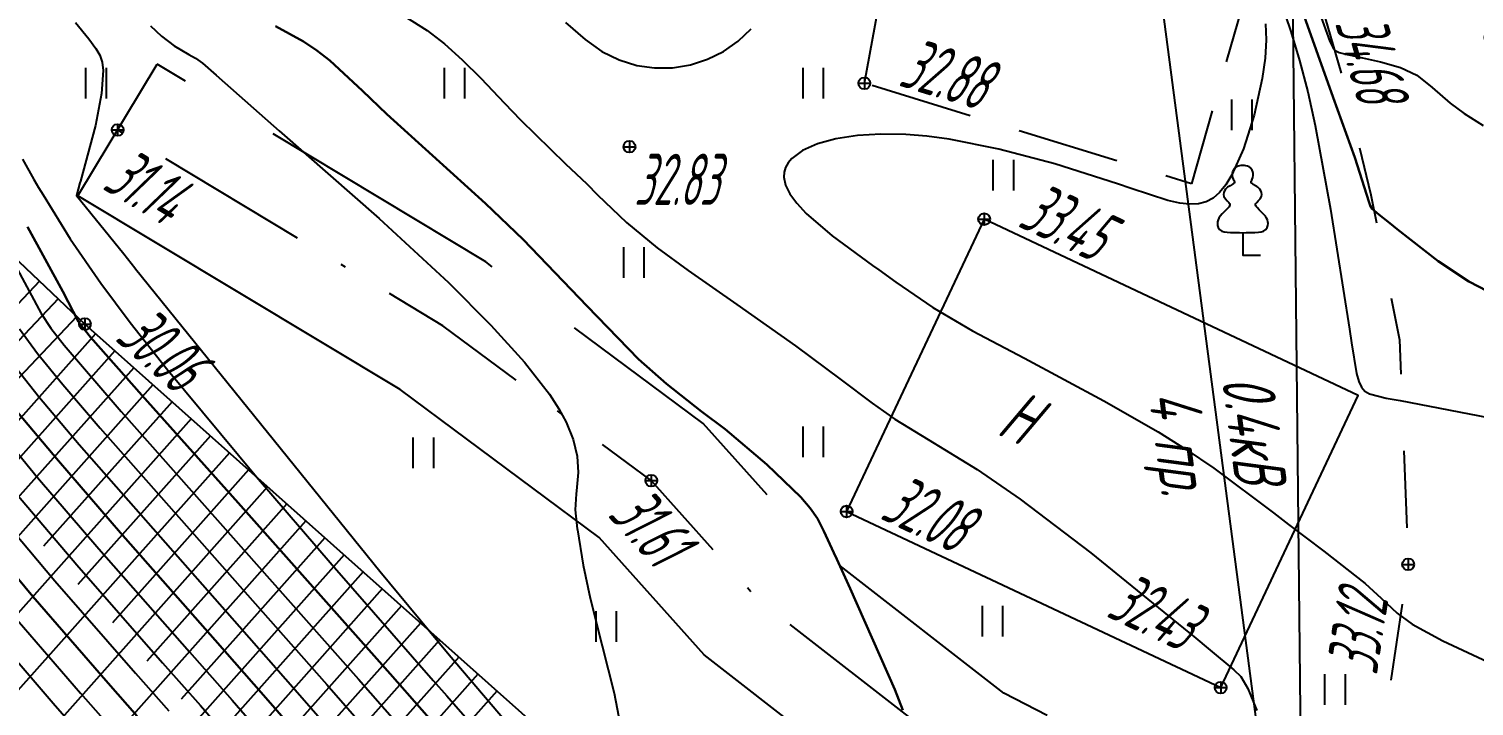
# Model space of a CAD drawing. Extents: x 1233805 to 1234355, y 654698 to 655114.
# Drawn here: x 1234188.82 to 1234217.03, y 655071.25 to 655084.47 of the extents above; entities that cross this region are included whole.
import ezdxf

# ---------------------------------------------------------------- set-up
doc = ezdxf.new("R2010")
doc.units = 0
for name, pattern in [('ИИDash_15_15', [3, 1.5, -1.5]), ('ИИDash_20_10', [3, 2, -1]), ('ИИDash_50_20', [7, 5, -2]), ('ИИDashDot_30_20', [5, 3, -1, 0, -1])]:
    doc.linetypes.add(name, pattern=pattern)
for name, color, linetype, lineweight in [('ИИ_ГОРИЗОНТАЛИ_ОСН', 32, 'Continuous', 25), ('ИИ_ГОРИЗОНТАЛИ_УТОЛЩ', 32, 'Continuous', 30), ('ИИ_ДОРОГИ_АД', 7, 'Continuous', 25), ('ИИ_ДОРОГИ_АД_ОСИ', 7, 'Continuous', 25), ('ИИ_ЛЭП_НН', 250, 'Continuous', 25), ('ИИ_ОТКОС', 7, 'Continuous', 25), ('ИИ_ОТМЕТКИ', 7, 'Continuous', 25), ('ИИ_СТРОЕНИЕ', 7, 'Continuous', 25), ('ИИ_УГОДЬЯ', 7, 'Continuous', 25)]:
    doc.layers.add(name, color=color, linetype=linetype, lineweight=lineweight)
doc.styles.add('VNIPISIMPLEXCUR', font='simplex.shx', dxfattribs={"width": 0.8, "oblique": 15})
doc.styles.add('ГОСТ 2.304 КУРСИВ', font='cs_gost2304.shx', dxfattribs={"oblique": 15})

# ---------------------------------------------------------------- blocks, each defined once
blk = doc.blocks.new('ИИ05401')
at = {"color": 0, "linetype": 'Continuous', "lineweight": 25}
for points in [[(-0.4, 1.2), (-0.4, 0)], [(0.4, 1.2), (0.4, 0)]]:
    blk.add_lwpolyline(points, dxfattribs=at)
blk = doc.blocks.new('ИИ053881')
at = {"color": 0, "linetype": 'Continuous', "lineweight": 25}
blk.add_lwpolyline([(0, 0.875), (0.129, 0.876), (0.342, 0.878), (0.479, 0.882), (0.614, 0.891), (0.726, 0.907), (0.816, 0.94), (0.906, 1), (0.956, 1.071), (0.983, 1.151), (0.991, 1.231), (0.986, 1.295), (0.963, 1.379), (0.932, 1.445), (0.884, 1.516), (0.798, 1.61), (0.719, 1.692), (0.646, 1.766), (0.575, 1.842), (0.536, 1.889), (0.511, 1.929), (0.501, 1.967), (0.504, 1.992), (0.518, 2.017), (0.545, 2.049), (0.608, 2.115), (0.679, 2.198), (0.732, 2.29), (0.745, 2.372), (0.736, 2.444), (0.709, 2.515), (0.672, 2.575), (0.633, 2.617), (0.596, 2.646), (0.548, 2.678), (0.495, 2.709), (0.408, 2.76), (0.363, 2.789), (0.336, 2.812), (0.324, 2.831), (0.321, 2.846), (0.325, 2.865), (0.335, 2.89), (0.353, 2.928), (0.372, 2.968), (0.4, 3.034), (0.413, 3.103), (0.412, 3.19), (0.398, 3.247), (0.363, 3.319), (0.32, 3.377), (0.284, 3.414), (0.246, 3.444), (0.181, 3.476), (0.125, 3.489), (0.07, 3.496), (0, 3.5), (-0.07, 3.496), (-0.125, 3.489), (-0.181, 3.476), (-0.246, 3.444), (-0.284, 3.414), (-0.32, 3.377), (-0.363, 3.319), (-0.398, 3.247), (-0.412, 3.19), (-0.413, 3.103), (-0.4, 3.034), (-0.372, 2.968), (-0.353, 2.928), (-0.335, 2.89), (-0.325, 2.865), (-0.321, 2.846), (-0.324, 2.831), (-0.336, 2.812), (-0.363, 2.789), (-0.408, 2.76), (-0.495, 2.709), (-0.548, 2.678), (-0.596, 2.646), (-0.633, 2.617), (-0.672, 2.575), (-0.709, 2.515), (-0.736, 2.444), (-0.745, 2.372), (-0.732, 2.29), (-0.679, 2.198), (-0.608, 2.115), (-0.545, 2.049), (-0.518, 2.017), (-0.504, 1.992), (-0.501, 1.967), (-0.511, 1.929), (-0.536, 1.889), (-0.575, 1.842), (-0.646, 1.766), (-0.719, 1.692), (-0.798, 1.61), (-0.884, 1.516), (-0.932, 1.445), (-0.963, 1.379), (-0.986, 1.295), (-0.991, 1.231), (-0.983, 1.151), (-0.956, 1.071), (-0.906, 1), (-0.816, 0.94), (-0.726, 0.907), (-0.614, 0.891), (-0.479, 0.882), (-0.342, 0.878), (-0.129, 0.876)], close=True, dxfattribs=at)
blk.add_lwpolyline([(0, 0.875), (0, 0), (0.7, 0)], dxfattribs=at)
blk = doc.blocks.new('PICKET')
at = {"color": 0, "linetype": 'Continuous', "lineweight": 25}
for p, q in [((-0.23, 0), (0.23, 0)), ((0, 0.23), (0, -0.23))]:
    blk.add_line(p, q, dxfattribs=at)
blk.add_circle((0, 0), 0.23, dxfattribs=at)
at = {"color": 0, "linetype": 'Continuous', "style": 'VNIPISIMPLEXCUR', "oblique": 15, "width": 0.8}
blk.add_attdef('OTMETKA', (1.25, 0.3), '', height=2, dxfattribs=at)
at = {"color": 8, "linetype": 'Continuous', "style": 'VNIPISIMPLEXCUR', "oblique": 15, "width": 0.8, "flags": 1}
blk.add_attdef('NOMER', (1.25, -2.7), '', height=2, dxfattribs=at)

msp = doc.modelspace()

# ---------------------------------------------------------------- linework, layer by layer
at = {"layer": 'ИИ_ГОРИЗОНТАЛИ_ОСН', "flags": 128}
for points, elevation in [([(1234213.241, 655085.059), (1234213.455, 655084.422), (1234213.626, 655083.854), (1234213.784, 655083.242), (1234213.931, 655082.583), (1234214.23, 655080.955), (1234214.598, 655078.607), (1234214.638, 655078.341), (1234214.74, 655077.742), (1234214.784, 655077.586), (1234214.835, 655077.477), (1234214.9, 655077.401), (1234214.988, 655077.348), (1234215.316, 655077.266), (1234215.588, 655077.216), (1234217.509, 655076.848)], 33.5), ([(1234195.994, 655084.821), (1234196.596, 655084.438), (1234196.93, 655084.178), (1234197.277, 655083.871), (1234197.64, 655083.513), (1234198.105, 655083.022), (1234198.414, 655082.694), (1234199.293, 655081.839), (1234199.709, 655081.444), (1234199.918, 655081.235), (1234200.483, 655080.691), (1234201.087, 655080.196), (1234201.689, 655079.755), (1234202.642, 655079.09), (1234203.787, 655078.285), (1234204.676, 655077.618), (1234205.279, 655077.164), (1234205.727, 655076.854), (1234206.378, 655076.456), (1234207.331, 655075.87), (1234208.173, 655075.294), (1234209.552, 655074.242), (1234211.463, 655072.688), (1234211.559, 655072.608), (1234211.88, 655072.344), (1234212.343, 655071.959), (1234212.477, 655071.828), (1234212.618, 655071.597), (1234212.789, 655071.163)], 32.5), ([(1234214.012, 655084.785), (1234214.218, 655084.227), (1234214.272, 655084.107), (1234214.322, 655084.048), (1234214.398, 655084.012), (1234214.554, 655083.975), (1234214.623, 655083.96), (1234215.205, 655083.83), (1234215.595, 655083.717), (1234215.917, 655083.567), (1234216.217, 655083.33), (1234216.217, 655083.329), (1234216.568, 655083.025), (1234216.836, 655082.819), (1234217.213, 655082.584)], 34.5), ([(1234189.726, 655084.6), (1234189.987, 655084.276), (1234190.125, 655084.092), (1234190.202, 655083.956), (1234190.248, 655083.82), (1234190.267, 655083.661), (1234190.237, 655083.208), (1234190.118, 655082.586), (1234189.823, 655081.501), (1234189.813, 655081.467), (1234189.751, 655081.222), (1234190.669, 655080.079), (1234190.887, 655079.808), (1234190.9, 655079.791), (1234195.672, 655073.888), (1234197.025, 655072.252), (1234198.106, 655070.985)], 31), ([(1234191.191, 655084.534), (1234191.406, 655084.329), (1234191.654, 655084.139), (1234191.939, 655083.972), (1234192.071, 655083.899), (1234192.206, 655083.801), (1234192.473, 655083.566), (1234193.201, 655082.922), (1234193.706, 655082.482), (1234195.654, 655080.768), (1234197.01, 655079.519), (1234197.84, 655078.691), (1234198.495, 655077.967), (1234198.982, 655077.338), (1234199.164, 655077.056), (1234199.307, 655076.795), (1234199.444, 655076.459), (1234199.522, 655076.131), (1234199.543, 655075.812), (1234199.509, 655075.456), (1234199.501, 655075.396), (1234199.481, 655075.081), (1234199.524, 655074.713), (1234199.525, 655074.705), (1234199.527, 655074.692), (1234199.641, 655074.001), (1234199.775, 655073.359), (1234200.01, 655072.428), (1234200.242, 655071.506), (1234200.359, 655070.892)], 31.5), ([(1234199.292, 655084.597), (1234199.677, 655084.262), (1234200.004, 655084.033), (1234200.34, 655083.865), (1234200.686, 655083.757), (1234201.03, 655083.709), (1234201.383, 655083.714), (1234201.732, 655083.771), (1234202.066, 655083.879), (1234202.377, 655084.033), (1234202.663, 655084.232), (1234202.922, 655084.475)], 33), ([(1234212.961, 655084.573), (1234212.974, 655084.256), (1234212.953, 655083.899), (1234212.898, 655083.501), (1234212.741, 655082.79), (1234212.533, 655082.132), (1234212.304, 655081.621), (1234212.185, 655081.428), (1234212.064, 655081.278), (1234211.938, 655081.169), (1234211.802, 655081.096), (1234211.651, 655081.056), (1234211.479, 655081.049), (1234211.288, 655081.072), (1234211.057, 655081.124), (1234210.335, 655081.357), (1234210.071, 655081.447), (1234208.85, 655081.835), (1234207.757, 655082.123), (1234206.785, 655082.316), (1234206.346, 655082.375), (1234205.94, 655082.41), (1234205.453, 655082.42), (1234204.993, 655082.392), (1234204.575, 655082.328), (1234204.214, 655082.229), (1234203.923, 655082.1), (1234203.712, 655081.944), (1234203.639, 655081.858), (1234203.589, 655081.767), (1234203.561, 655081.673), (1234203.557, 655081.575), (1234203.591, 655081.422), (1234203.675, 655081.254), (1234203.809, 655081.071), (1234203.993, 655080.871), (1234204.502, 655080.429), (1234205.286, 655079.856), (1234205.41, 655079.767), (1234205.745, 655079.529), (1234206.468, 655079.031), (1234207.241, 655078.58), (1234208.254, 655078.041), (1234209.803, 655077.214), (1234210.865, 655076.604), (1234211.415, 655076.259), (1234211.951, 655075.895), (1234213.116, 655075.022), (1234213.409, 655074.795), (1234214.098, 655074.277), (1234214.909, 655073.648), (1234215.216, 655073.359), (1234215.53, 655073.068), (1234215.827, 655072.851), (1234216.421, 655072.524), (1234217.399, 655072.071)], 33), ([(1234188.696, 655081.928), (1234188.917, 655081.53), (1234189.008, 655081.378), (1234189.095, 655081.23), (1234189.622, 655080.372), (1234190.223, 655079.505), (1234190.799, 655078.74), (1234191.506, 655077.844), (1234193.263, 655075.724), (1234194.74, 655074.006), (1234196.713, 655071.754), (1234196.977, 655071.453), (1234198.188, 655070.065)], 30.5), ([(1234188.542, 655079.871), (1234189.059, 655078.919), (1234189.248, 655078.629), (1234189.505, 655078.296), (1234190.618, 655077.002), (1234193.568, 655073.678), (1234195.256, 655071.779), (1234197.265, 655069.485)], 29.5), ([(1234188.633, 655078.618), (1234188.988, 655078.136), (1234189.479, 655077.532), (1234190.21, 655076.68), (1234193.336, 655073.143), (1234194.638, 655071.675), (1234196.804, 655069.195)], 29), ([(1234188.464, 655077.987), (1234189.026, 655077.278), (1234189.802, 655076.359), (1234192.928, 655072.804), (1234194.02, 655071.572), (1234196.343, 655068.905)], 28.5), ([(1234188.179, 655076.694), (1234188.986, 655075.715), (1234190.184, 655074.319), (1234191.951, 655072.308), (1234192.784, 655071.365), (1234195.42, 655068.325)], 27.5), ([(1234188.578, 655075.393), (1234189.756, 655074.008), (1234191.43, 655072.097), (1234192.166, 655071.261), (1234194.959, 655068.035)], 27), ([(1234188.17, 655075.071), (1234189.326, 655073.699), (1234190.9, 655071.895), (1234191.548, 655071.158)], 26.5), ([(1234188.465, 655073.081), (1234189.828, 655071.504), (1234190.312, 655070.95)], 25.5), ([(1234188.036, 655072.768), (1234189.292, 655071.309), (1234189.694, 655070.847), (1234193.114, 655066.875), (1234194.365, 655065.398), (1234195.27, 655064.248), (1234196.037, 655063.22), (1234197.065, 655061.848), (1234197.756, 655060.967), (1234198.241, 655060.401), (1234198.715, 655059.906), (1234199.257, 655059.398), (1234200.104, 655058.654), (1234202.341, 655056.727), (1234203.932, 655055.381), (1234204.696, 655054.756), (1234205.264, 655054.284), (1234205.595, 655053.957), (1234205.854, 655053.641), (1234206.143, 655053.238), (1234206.93, 655051.986), (1234209.411, 655047.748), (1234210.372, 655046.08)], 25)]:
    msp.add_lwpolyline(points, dxfattribs=dict(at, elevation=elevation))
at = {"layer": 'ИИ_ГОРИЗОНТАЛИ_УТОЛЩ', "flags": 128}
for points, elevation in [([(1234213.615, 655084.993), (1234214.282, 655083.132), (1234214.703, 655081.959), (1234214.985, 655081.081), (1234215.002, 655081.021), (1234215.041, 655080.957), (1234215.174, 655080.848), (1234215.391, 655080.678), (1234215.533, 655080.564), (1234216.334, 655079.94), (1234216.929, 655079.541), (1234217.471, 655079.262)], 34), ([(1234193.63, 655084.527), (1234194.181, 655084.226), (1234194.442, 655084.052), (1234194.696, 655083.854), (1234195.33, 655083.265), (1234195.807, 655082.808), (1234196.698, 655081.998), (1234197.73, 655081.061), (1234198.466, 655080.36), (1234199.719, 655079.06), (1234200.721, 655078.024), (1234201.264, 655077.541), (1234201.953, 655077.005), (1234202.411, 655076.655), (1234203.225, 655075.97), (1234203.888, 655075.332), (1234204.074, 655075.116), (1234204.213, 655074.912), (1234204.341, 655074.669), (1234204.536, 655074.243), (1234204.591, 655074.121), (1234204.85, 655073.546), (1234205.722, 655071.578), (1234205.88, 655071.175)], 32), ([(1234188.792, 655080.607), (1234189.479, 655079.348), (1234189.789, 655078.751), (1234189.799, 655078.731), (1234190.023, 655078.457), (1234191.026, 655077.324), (1234192.902, 655075.219), (1234195.874, 655071.883), (1234197.727, 655069.775)], 30), ([(1234188.598, 655076.992), (1234189.394, 655076.037), (1234190.606, 655074.636), (1234192.455, 655072.539), (1234193.402, 655071.468), (1234195.882, 655068.615)], 28), ([(1234187.762, 655074.749), (1234188.895, 655073.391), (1234190.365, 655071.699), (1234190.93, 655071.054)], 26)]:
    msp.add_lwpolyline(points, dxfattribs=dict(at, elevation=elevation))
at = {"layer": 'ИИ_ДОРОГИ_АД', "linetype": 'ИИDash_15_15', "flags": 128}
msp.add_lwpolyline([(1234210.896, 655099.704), (1234210.914, 655099.587), (1234211.857, 655094.925), (1234213.032, 655090.734), (1234213.995, 655085.146), (1234214.529, 655083.278), (1234215.019, 655081.231), (1234215.575, 655078.401), (1234215.746, 655074.018), (1234215.291, 655071.001), (1234215.518, 655068.326), (1234215.715, 655066.593), (1234216.768, 655063.058), (1234217.122, 655058.566), (1234217.856, 655053.637), (1234218.648, 655049.2), (1234219.221, 655044.033), (1234220.37, 655033.539), (1234221.423, 655024.842), (1234221.737, 655022.44), (1234222.046, 655020.301), (1234222.825, 655016.357), (1234223.484, 655012.932), (1234224.068, 655010.46), (1234224.8, 655007.415), (1234225.332, 655004.791), (1234226.407, 654999.78), (1234228.29, 654992.298), (1234229.926, 654984.305), (1234232.213, 654977.348), (1234233.445, 654974.512), (1234234.765, 654970.949), (1234236.389, 654965.414), (1234240.278, 654954.562), (1234240.617, 654952.626), (1234240.706, 654951.123), (1234241.016, 654948.936), (1234240.989, 654948.091), (1234240.491, 654944.51), (1234239.422, 654941.883), (1234237.311, 654938.846), (1234232.181, 654931.059), (1234228.203, 654924.776), (1234225.401, 654918.658), (1234222.581, 654911.855), (1234220.955, 654905.826), (1234220.712, 654902.905), (1234220.863, 654901.437)], dxfattribs=at)
at = {"layer": 'ИИ_ДОРОГИ_АД', "flags": 128}
msp.add_lwpolyline([(1234215.685, 655066.859), (1234212.54, 655066.757), (1234210.213, 655066.868), (1234208.094, 655068.002), (1234206.228, 655068.964), (1234202.002, 655072.254), (1234199.953, 655074.541), (1234196.066, 655077.429), (1234189.777, 655081.214), (1234191.324, 655083.784)], dxfattribs=at)
at = {"layer": 'ИИ_ДОРОГИ_АД', "linetype": 'ИИDash_50_20', "flags": 128}
msp.add_lwpolyline([(1234215.391, 655069.823), (1234212.577, 655069.759), (1234211.032, 655069.832), (1234209.49, 655070.658), (1234207.851, 655071.503), (1234204.057, 655074.456), (1234201.985, 655076.768), (1234197.738, 655079.924), (1234191.324, 655083.784)], dxfattribs=at)
at = {"layer": 'ИИ_ДОРОГИ_АД_ОСИ', "linetype": 'ИИDashDot_30_20', "flags": 128}
msp.add_lwpolyline([(1234215.518, 655068.326), (1234212.558, 655068.258), (1234210.623, 655068.35), (1234208.792, 655069.33), (1234207.039, 655070.233), (1234203.029, 655073.355), (1234200.969, 655075.654), (1234196.902, 655078.677), (1234190.551, 655082.499)], dxfattribs=at)
at = {"layer": 'ИИ_ЛЭП_НН', "flags": 128}
for points in [[(1234213.33, 655099.929), (1234213.717, 655063.816)], [(1234210.64, 655099.681), (1234209.908, 655092.79), (1234213.717, 655063.816)]]:
    msp.add_lwpolyline(points, dxfattribs=at)
at = {"layer": 'ИИ_ОТКОС'}
for p, q in [((1234189.028, 655079.546, 27.811), (1234184.766, 655075.046, 27.811)), ((1234189.391, 655079.203, 27.811), (1234187.201, 655076.89, 27.811)), ((1234189.754, 655078.859, 27.811), (1234185.255, 655074.109, 27.811)), ((1234190.122, 655078.522, 27.811), (1234187.862, 655075.984, 27.811)), ((1234190.495, 655078.19, 27.811), (1234185.849, 655072.973, 27.811)), ((1234190.868, 655077.857, 27.811), (1234188.482, 655075.178, 27.811)), ((1234191.241, 655077.525, 27.811), (1234186.344, 655072.026, 27.811)), ((1234191.614, 655077.193, 27.811), (1234189.103, 655074.373, 27.811)), ((1234191.988, 655076.861, 27.811), (1234186.891, 655071.138, 27.811)), ((1234192.361, 655076.528, 27.811), (1234189.775, 655073.626, 27.811)), ((1234192.734, 655076.196, 27.811), (1234187.49, 655070.308, 27.811)), ((1234193.107, 655075.864, 27.811), (1234190.448, 655072.878, 27.811)), ((1234193.48, 655075.532, 27.811), (1234188.089, 655069.478, 27.811)), ((1234193.853, 655075.199, 27.811), (1234191.121, 655072.131, 27.811)), ((1234194.226, 655074.867, 27.811), (1234188.688, 655068.648, 27.811)), ((1234194.599, 655074.535, 27.811), (1234191.793, 655071.384, 27.811)), ((1234194.972, 655074.202, 27.811), (1234189.287, 655067.819, 27.811)), ((1234195.345, 655073.87, 27.811), (1234192.466, 655070.637, 27.811)), ((1234195.718, 655073.538, 27.811), (1234189.886, 655066.989, 27.811)), ((1234196.091, 655073.206, 27.811), (1234193.138, 655069.89, 27.811)), ((1234196.464, 655072.873, 27.811), (1234190.485, 655066.159, 27.811)), ((1234196.837, 655072.541, 27.811), (1234193.811, 655069.143, 27.811)), ((1234197.211, 655072.209, 27.811), (1234191.084, 655065.329, 27.811)), ((1234197.584, 655071.877, 27.811), (1234194.483, 655068.396, 27.811)), ((1234197.957, 655071.544, 27.811), (1234191.683, 655064.5, 27.811))]:
    msp.add_line(p, q, dxfattribs=at)
at = {"layer": 'ИИ_ОТКОС', "elevation": 27.811}
msp.add_lwpolyline([(1234185.401, 655082.982), (1234189.912, 655078.709), (1234199.026, 655070.592), (1234207.165, 655064.71), (1234212.111, 655061.766), (1234215.481, 655053.057), (1234216.304, 655044.7), (1234218.796, 655037.366), (1234220.383, 655027.577), (1234223.132, 655011.38), (1234225.452, 654999.313), (1234227.298, 654988.425), (1234229.895, 654980.575), (1234233.85, 654965.39), (1234236.807, 654957.636), (1234237.821, 654951.033), (1234237.503, 654940.983)], dxfattribs=at)
at = {"layer": 'ИИ_СТРОЕНИЕ', "linetype": 'ИИDash_20_10', "flags": 128}
msp.add_lwpolyline([(1234205.13, 655083.411), (1234206.574, 655091.193), (1234211.934, 655090.377), (1234212.659, 655085.457), (1234211.517, 655081.449)], close=True, dxfattribs=at)
at = {"layer": 'ИИ_СТРОЕНИЕ'}
msp.add_lwpolyline([(1234204.783, 655075.051), (1234212.086, 655071.613), (1234214.772, 655077.318), (1234207.469, 655080.757)], close=True, dxfattribs=at)

# ---------------------------------------------------------------- block references
at = {"layer": 'ИИ_ОТМЕТКИ'}
ref = msp.add_blockref('PICKET', (1234217.353, 655084.304, 34.651), dxfattribs=dict(at, xscale=0.5, yscale=0.5, zscale=0.5))
ref.add_attrib('OTMETKA', '34.65', (1234215.522, 655086.651, 34.651), dxfattribs={"layer": '0', "color": 0, "linetype": 'Continuous', "height": 1, "rotation": 285.5421, "style": 'ГОСТ 2.304 КУРСИВ', "oblique": 15, "width": 0.65})
ref = msp.add_blockref('PICKET', (1234213.995, 655085.146, 34.68), dxfattribs=dict(at, xscale=0.5, yscale=0.5, zscale=0.5))
ref.add_attrib('OTMETKA', '34.68', (1234214.311, 655084.586, 34.68), dxfattribs={"layer": '0', "color": 0, "linetype": 'Continuous', "height": 1, "rotation": 285.9474, "style": 'ГОСТ 2.304 КУРСИВ', "oblique": 15, "width": 0.65})
ref = msp.add_blockref('PICKET', (1234205.13, 655083.411, 32.879), dxfattribs=dict(at, xscale=0.5, yscale=0.5, zscale=0.5))
ref.add_attrib('OTMETKA', '32.88', (1234205.771, 655083.371, 32.879), dxfattribs={"layer": '0', "color": 0, "linetype": 'Continuous', "height": 1, "rotation": 342.9268, "style": 'ГОСТ 2.304 КУРСИВ', "oblique": 15, "width": 0.65})
ref = msp.add_blockref('PICKET', (1234190.551, 655082.499, 31.135), dxfattribs=dict(at, xscale=0.5, yscale=0.5, zscale=0.5))
ref.add_attrib('OTMETKA', '31.14', (1234190.227, 655081.36, 31.135), dxfattribs={"layer": '0', "color": 0, "linetype": 'Continuous', "height": 1, "rotation": 328.9593, "style": 'ГОСТ 2.304 КУРСИВ', "oblique": 15, "width": 0.65})
ref = msp.add_blockref('PICKET', (1234200.544, 655082.171, 32.828), dxfattribs=dict(at, xscale=0.5, yscale=0.5, zscale=0.5))
ref.add_attrib('OTMETKA', '32.83', (1234200.636, 655081.034, 32.828), dxfattribs={"layer": '0', "color": 0, "linetype": 'Continuous', "height": 1, "style": 'ГОСТ 2.304 КУРСИВ', "oblique": 15, "width": 0.65})
ref = msp.add_blockref('PICKET', (1234207.469, 655080.757, 33.454), dxfattribs=dict(at, xscale=0.5, yscale=0.5, zscale=0.5))
ref.add_attrib('OTMETKA', '33.45', (1234208.098, 655080.626, 33.454), dxfattribs={"layer": '0', "color": 0, "linetype": 'Continuous', "height": 1, "rotation": 334.7875, "style": 'ГОСТ 2.304 КУРСИВ', "oblique": 15, "width": 0.65})
ref = msp.add_blockref('PICKET', (1234189.912, 655078.709, 30.055), dxfattribs=dict(at, xscale=0.5, yscale=0.5, zscale=0.5))
ref.add_attrib('OTMETKA', '30.06', (1234190.478, 655078.405, 30.055), dxfattribs={"layer": '0', "color": 0, "linetype": 'Continuous', "height": 1, "rotation": 318.3113, "style": 'ГОСТ 2.304 КУРСИВ', "oblique": 15, "width": 0.65})
ref = msp.add_blockref('PICKET', (1234200.969, 655075.654, 31.607), dxfattribs=dict(at, xscale=0.5, yscale=0.5, zscale=0.5))
ref.add_attrib('OTMETKA', '31.61', (1234200.1, 655074.971, 31.607), dxfattribs={"layer": '0', "color": 0, "linetype": 'Continuous', "height": 1, "rotation": 311.8552, "style": 'ГОСТ 2.304 КУРСИВ', "oblique": 15, "width": 0.65})
ref = msp.add_blockref('PICKET', (1234204.783, 655075.051, 32.076), dxfattribs=dict(at, xscale=0.5, yscale=0.5, zscale=0.5))
ref.add_attrib('OTMETKA', '32.08', (1234205.412, 655074.92, 32.076), dxfattribs={"layer": '0', "color": 0, "linetype": 'Continuous', "height": 1, "rotation": 334.7875, "style": 'ГОСТ 2.304 КУРСИВ', "oblique": 15, "width": 0.65})
ref = msp.add_blockref('PICKET', (1234215.746, 655074.018, 33.122), dxfattribs=dict(at, xscale=0.5, yscale=0.5, zscale=0.5))
ref.add_attrib('OTMETKA', '33.12', (1234215.135, 655071.84, 33.122), dxfattribs={"layer": '0', "color": 0, "linetype": 'Continuous', "height": 1, "rotation": 81.4151, "style": 'ГОСТ 2.304 КУРСИВ', "oblique": 15, "width": 0.65})
ref = msp.add_blockref('PICKET', (1234212.086, 655071.613, 32.43), dxfattribs=dict(at, xscale=0.5, yscale=0.5, zscale=0.5))
ref.add_attrib('OTMETKA', '32.43', (1234209.827, 655073.01, 32.43), dxfattribs={"layer": '0', "color": 0, "linetype": 'Continuous', "height": 1, "rotation": 334.7875, "style": 'ГОСТ 2.304 КУРСИВ', "oblique": 15, "width": 0.65})
ref = msp.add_blockref('PICKET', (1234186.591, 655071.553, 23.274), dxfattribs=dict(at, xscale=0.5, yscale=0.5, zscale=0.5))
ref.add_attrib('OTMETKA', '23.27', (1234187.078, 655071.134, 23.274), dxfattribs={"layer": '0', "color": 0, "linetype": 'Continuous', "height": 1, "rotation": 305.8235, "style": 'ГОСТ 2.304 КУРСИВ', "oblique": 15, "width": 0.65})
at = {"layer": 'ИИ_УГОДЬЯ', "xscale": 0.5, "yscale": 0.5, "zscale": 0.5}
for name, p in [('ИИ05401', (1234190.126, 655083.11)), ('ИИ05401', (1234197.126, 655083.11)), ('ИИ05401', (1234204.126, 655083.11)), ('ИИ05401', (1234212.494, 655082.495)), ('ИИ05401', (1234207.84, 655081.317)), ('ИИ053881', (1234212.516, 655080.056, -11.67)), ('ИИ05401', (1234200.626, 655079.61)), ('ИИ05401', (1234196.517, 655075.897)), ('ИИ05401', (1234204.126, 655076.11)), ('ИИ05401', (1234200.084, 655072.507)), ('ИИ05401', (1234207.626, 655072.61)), ('ИИ05401', (1234214.313, 655071.273))]:
    msp.add_blockref(name, p, dxfattribs=at)

# ---------------------------------------------------------------- texts
at = {"layer": 'ИИ_ЛЭП_НН', "style": 'ГОСТ 2.304 КУРСИВ', "oblique": 15, "width": 0.8}
for s, p in [('0.4кВ', (1234212.103, 655077.649)), ('4 пр.', (1234210.672, 655077.342))]:
    msp.add_text(s, height=1, rotation=277.4884, dxfattribs=at).set_placement(p)
at = {"layer": 'ИИ_СТРОЕНИЕ', "style": 'ГОСТ 2.304 КУРСИВ', "oblique": 15, "width": 0.8}
msp.add_text('Н', height=1, rotation=334.7875, dxfattribs=at).set_placement((1234207.683, 655076.571))

doc.saveas('drawing.dxf')
